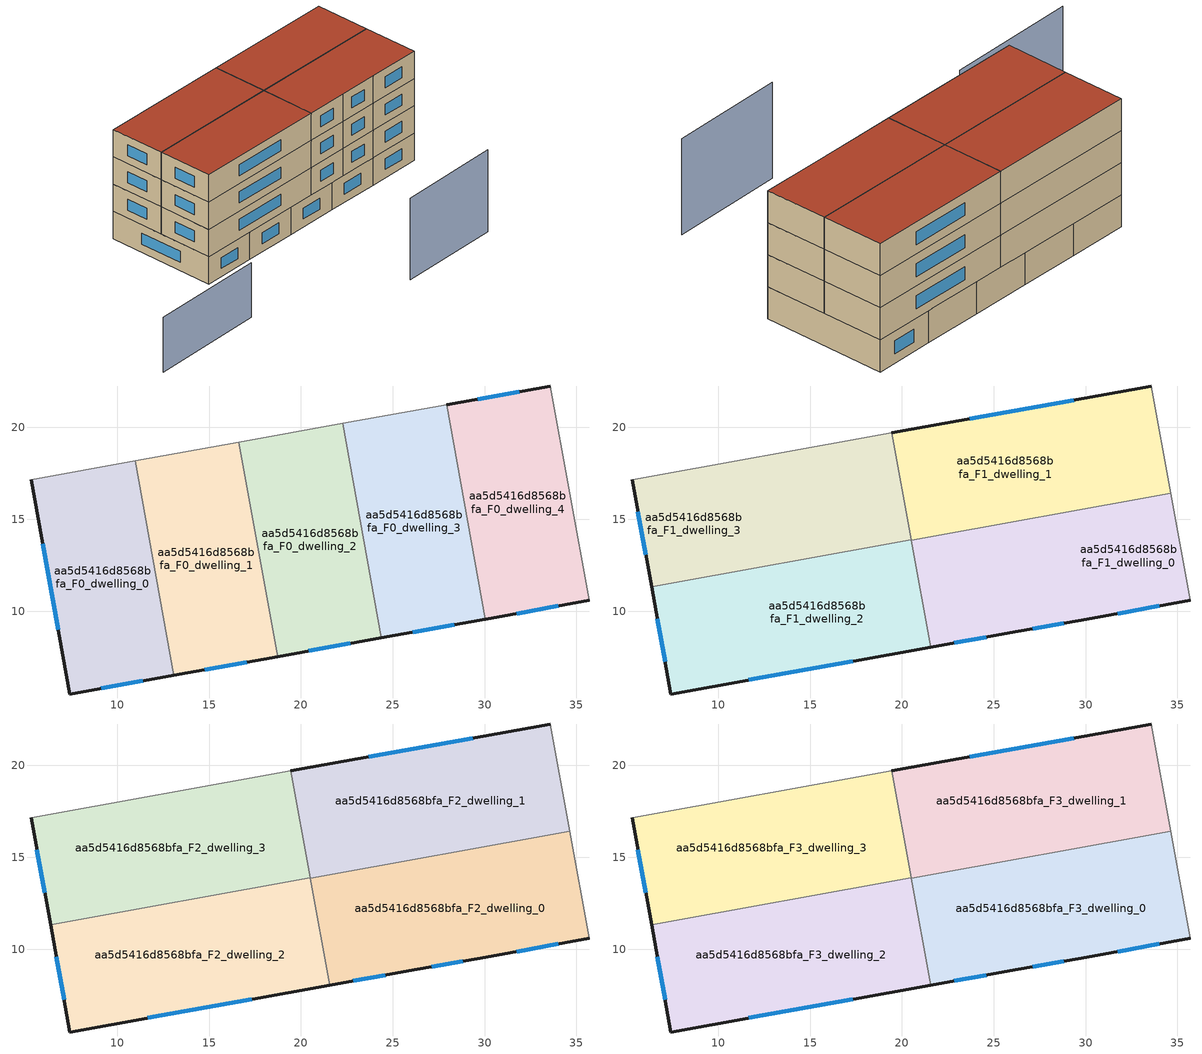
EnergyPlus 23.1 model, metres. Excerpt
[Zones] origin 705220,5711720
aa5d5416d8568bfa_F0_dwelling_0
 floor ground (EU_floor_Construction): 10.97,18.18 13.08,6.51 7.43,5.49 5.31,17.16 z0
 wall outside (EU_wall_Construction): 5.31,17.16 7.43,5.49 13.08,6.51 z0:3
 wall to aa5d5416d8568bfa_F0_dwelling_1 (EU_wall_Construction): 13.08,6.51 10.97,18.18 z0:3
 wall adiabatic (EU_wall_Construction): 10.97,18.18 5.31,17.16 z0:3
 window (EU_Window_Construction): 9.12,5.79 11.38,6.2 / 5.95,13.67 6.79,8.98 z0.9:2.1
aa5d5416d8568bfa_F0_dwelling_1
 floor ground (EU_floor_Construction): 16.63,19.2 18.73,7.53 13.08,6.51 10.97,18.18 z0
 wall outside (EU_wall_Construction): 13.08,6.51 18.73,7.53 z0:3
 wall to aa5d5416d8568bfa_F0_dwelling_2 (EU_wall_Construction): 18.73,7.53 16.63,19.2 z0:3
 wall adiabatic (EU_wall_Construction): 16.63,19.2 10.97,18.18 z0:3
 window (EU_Window_Construction): 14.77,6.81 17.04,7.22 z0.9:2.1
aa5d5416d8568bfa_F0_dwelling_2
 floor ground (EU_floor_Construction): 22.28,20.22 24.39,8.55 18.73,7.53 16.63,19.2 z0
 wall outside (EU_wall_Construction): 18.73,7.53 24.39,8.55 z0:3
 wall to aa5d5416d8568bfa_F0_dwelling_3 (EU_wall_Construction): 24.39,8.55 22.28,20.22 z0:3
 wall adiabatic (EU_wall_Construction): 22.28,20.22 16.63,19.2 z0:3
 window (EU_Window_Construction): 20.43,7.83 22.69,8.24 z0.9:2.1
aa5d5416d8568bfa_F0_dwelling_3
 floor ground (EU_floor_Construction): 27.94,21.24 30.04,9.56 24.39,8.55 22.28,20.22 z0
 wall outside (EU_wall_Construction): 24.39,8.55 30.04,9.56 z0:3
 wall adiabatic (EU_wall_Construction): 27.94,21.24 22.28,20.22 z0:3
 wall to aa5d5416d8568bfa_F0_dwelling_4 (EU_wall_Construction): 30.04,9.56 27.94,21.24 z0:3
 window (EU_Window_Construction): 26.08,8.85 28.35,9.26 z0.9:2.1
aa5d5416d8568bfa_F0_dwelling_4
 floor ground (EU_floor_Construction): 33.58,22.26 35.7,10.58 30.07,9.57 30.04,9.56 27.94,21.24 z0
 wall outside (EU_wall_Construction): 33.58,22.26 27.94,21.24 / 30.04,9.56 30.07,9.57 35.7,10.58 z0:3
 wall adiabatic (EU_wall_Construction): 35.7,10.58 33.58,22.26 z0:3
 window (EU_Window_Construction): 31.89,21.95 29.63,21.54 / 31.76,9.87 34.02,10.28 z0.9:2.1
aa5d5416d8568bfa_F1_dwelling_0
 floor to aa5d5416d8568bfa_F0_dwelling_4 (EU_floor_Construction): 34.64,16.42 35.7,10.58 30.07,9.57 30.04,9.56 28.99,15.4 z3
 floor to aa5d5416d8568bfa_F0_dwelling_3 (EU_floor_Construction): 28.99,15.4 30.04,9.56 24.39,8.55 23.34,14.38 z3
 floor to aa5d5416d8568bfa_F0_dwelling_2 (EU_floor_Construction): 23.34,14.38 24.39,8.55 21.56,8.04 20.51,13.87 z3
 wall outside (EU_wall_Construction): 21.56,8.04 25.88,8.82 30.07,9.57 35.7,10.58 z3:6
 wall to aa5d5416d8568bfa_F1_dwelling_1 (EU_wall_Construction): 34.65,16.42 20.51,13.87 z3:6
 wall adiabatic (EU_wall_Construction): 35.7,10.58 34.65,16.42 z3:6
 wall to aa5d5416d8568bfa_F1_dwelling_2 (EU_wall_Construction): 20.51,13.87 21.56,8.04 z3:6
 window (EU_Window_Construction): 31.76,9.87 34.02,10.28 / 27.13,9.04 28.81,9.34 / 22.85,8.27 24.58,8.58 z3.9:5.1
aa5d5416d8568bfa_F1_dwelling_1
 floor to aa5d5416d8568bfa_F0_dwelling_3 (EU_floor_Construction): 27.94,21.24 28.99,15.4 23.34,14.38 22.28,20.22 z3
 floor to aa5d5416d8568bfa_F0_dwelling_4 (EU_floor_Construction): 33.58,22.26 34.64,16.42 28.99,15.4 27.94,21.24 z3
 floor to aa5d5416d8568bfa_F0_dwelling_2 (EU_floor_Construction): 22.28,20.22 23.34,14.38 20.51,13.87 19.46,19.71 z3
 wall outside (EU_wall_Construction): 33.58,22.26 19.46,19.71 z3:6
 wall adiabatic (EU_wall_Construction): 34.65,16.42 33.58,22.26 z3:6
 wall to aa5d5416d8568bfa_F1_dwelling_3 (EU_wall_Construction): 19.46,19.71 20.51,13.87 z3:6
 window (EU_Window_Construction): 29.36,21.5 23.69,20.47 z3.9:5.1
aa5d5416d8568bfa_F1_dwelling_2
 floor to aa5d5416d8568bfa_F0_dwelling_1 (EU_floor_Construction): 17.68,13.37 18.73,7.53 13.08,6.51 12.02,12.35 z3
 floor to aa5d5416d8568bfa_F0_dwelling_0 (EU_floor_Construction): 12.02,12.35 13.08,6.51 7.43,5.49 6.37,11.33 z3
 floor to aa5d5416d8568bfa_F0_dwelling_2 (EU_floor_Construction): 20.51,13.88 21.56,8.04 18.73,7.53 17.68,13.37 z3
 wall outside (EU_wall_Construction): 6.37,11.33 7.43,5.49 21.56,8.04 z3:6
 wall to aa5d5416d8568bfa_F1_dwelling_3 (EU_wall_Construction): 20.51,13.88 6.37,11.33 z3:6
 window (EU_Window_Construction): 11.66,6.25 17.33,7.27 / 6.69,9.58 7.11,7.23 z3.9:5.1
aa5d5416d8568bfa_F1_dwelling_3
 floor to aa5d5416d8568bfa_F0_dwelling_0 (EU_floor_Construction): 10.97,18.18 12.02,12.35 6.37,11.33 5.31,17.16 z3
 floor to aa5d5416d8568bfa_F0_dwelling_1 (EU_floor_Construction): 16.63,19.2 17.68,13.37 12.02,12.35 10.97,18.18 z3
 floor to aa5d5416d8568bfa_F0_dwelling_2 (EU_floor_Construction): 19.46,19.71 20.51,13.88 17.68,13.37 16.63,19.2 z3
 wall outside (EU_wall_Construction): 5.31,17.16 6.37,11.33 z3:6
 wall adiabatic (EU_wall_Construction): 19.46,19.71 5.31,17.16 z3:6
 window (EU_Window_Construction): 5.63,15.41 6.05,13.07 z3.9:5.1
aa5d5416d8568bfa_F2_dwelling_0
 floor to aa5d5416d8568bfa_F1_dwelling_0 (EU_floor_Construction): 34.65,16.42 35.7,10.58 30.07,9.57 25.88,8.82 21.56,8.04 20.51,13.87 z6
 wall outside (EU_wall_Construction): 21.56,8.04 25.88,8.82 30.07,9.57 35.7,10.58 z6:9
 wall to aa5d5416d8568bfa_F2_dwelling_1 (EU_wall_Construction): 34.65,16.42 20.51,13.87 z6:9
 wall adiabatic (EU_wall_Construction): 35.7,10.58 34.65,16.42 z6:9
 wall to aa5d5416d8568bfa_F2_dwelling_2 (EU_wall_Construction): 20.51,13.87 21.56,8.04 z6:9
 window (EU_Window_Construction): 31.76,9.87 34.02,10.28 / 27.13,9.04 28.81,9.34 / 22.85,8.27 24.58,8.58 z6.9:8.1
aa5d5416d8568bfa_F2_dwelling_1
 floor to aa5d5416d8568bfa_F1_dwelling_1 (EU_floor_Construction): 33.58,22.26 34.65,16.42 20.51,13.87 19.46,19.71 z6
 wall outside (EU_wall_Construction): 33.58,22.26 19.46,19.71 z6:9
 wall adiabatic (EU_wall_Construction): 34.65,16.42 33.58,22.26 z6:9
 wall to aa5d5416d8568bfa_F2_dwelling_3 (EU_wall_Construction): 19.46,19.71 20.51,13.87 z6:9
 window (EU_Window_Construction): 29.36,21.5 23.69,20.47 z6.9:8.1
aa5d5416d8568bfa_F2_dwelling_2
 floor to aa5d5416d8568bfa_F1_dwelling_2 (EU_floor_Construction): 20.51,13.88 21.56,8.04 7.43,5.49 6.37,11.33 z6
 wall outside (EU_wall_Construction): 6.37,11.33 7.43,5.49 21.56,8.04 z6:9
 wall to aa5d5416d8568bfa_F2_dwelling_3 (EU_wall_Construction): 20.51,13.88 6.37,11.33 z6:9
 window (EU_Window_Construction): 11.66,6.25 17.33,7.27 / 6.69,9.58 7.11,7.23 z6.9:8.1
aa5d5416d8568bfa_F2_dwelling_3
 floor to aa5d5416d8568bfa_F1_dwelling_3 (EU_floor_Construction): 19.46,19.71 20.51,13.88 6.37,11.33 5.31,17.16 z6
 wall outside (EU_wall_Construction): 5.31,17.16 6.37,11.33 z6:9
 wall adiabatic (EU_wall_Construction): 19.46,19.71 5.31,17.16 z6:9
 window (EU_Window_Construction): 5.63,15.41 6.05,13.07 z6.9:8.1
aa5d5416d8568bfa_F3_dwelling_0
 floor to aa5d5416d8568bfa_F2_dwelling_0 (EU_floor_Construction): 34.65,16.42 35.7,10.58 30.07,9.57 25.88,8.82 21.56,8.04 20.51,13.87 z9
 wall outside (EU_wall_Construction): 21.56,8.04 25.88,8.82 30.07,9.57 35.7,10.58 z9:12
 wall to aa5d5416d8568bfa_F3_dwelling_1 (EU_wall_Construction): 34.65,16.42 20.51,13.87 z9:12
 wall adiabatic (EU_wall_Construction): 35.7,10.58 34.65,16.42 z9:12
 wall to aa5d5416d8568bfa_F3_dwelling_2 (EU_wall_Construction): 20.51,13.87 21.56,8.04 z9:12
 window (EU_Window_Construction): 31.76,9.87 34.02,10.28 / 27.13,9.04 28.81,9.34 / 22.85,8.27 24.58,8.58 z9.9:11.1
 roof outside (EU_roof_Construction): 35.7,10.58 34.65,16.42 20.51,13.87 21.56,8.04 25.88,8.82 30.07,9.57 z12
aa5d5416d8568bfa_F3_dwelling_1
 floor to aa5d5416d8568bfa_F2_dwelling_1 (EU_floor_Construction): 33.58,22.26 34.65,16.42 20.51,13.87 19.46,19.71 z9
 wall outside (EU_wall_Construction): 33.58,22.26 19.46,19.71 z9:12
 wall adiabatic (EU_wall_Construction): 34.65,16.42 33.58,22.26 z9:12
 wall to aa5d5416d8568bfa_F3_dwelling_3 (EU_wall_Construction): 19.46,19.71 20.51,13.87 z9:12
 window (EU_Window_Construction): 29.36,21.5 23.69,20.47 z9.9:11.1
 roof outside (EU_roof_Construction): 34.65,16.42 33.58,22.26 19.46,19.71 20.51,13.87 z12
aa5d5416d8568bfa_F3_dwelling_2
 floor to aa5d5416d8568bfa_F2_dwelling_2 (EU_floor_Construction): 20.51,13.88 21.56,8.04 7.43,5.49 6.37,11.33 z9
 wall outside (EU_wall_Construction): 6.37,11.33 7.43,5.49 21.56,8.04 z9:12
 wall to aa5d5416d8568bfa_F3_dwelling_3 (EU_wall_Construction): 20.51,13.88 6.37,11.33 z9:12
 window (EU_Window_Construction): 11.66,6.25 17.33,7.27 / 6.69,9.58 7.11,7.23 z9.9:11.1
 roof outside (EU_roof_Construction): 21.56,8.04 20.51,13.88 6.37,11.33 7.43,5.49 z12
aa5d5416d8568bfa_F3_dwelling_3
 floor to aa5d5416d8568bfa_F2_dwelling_3 (EU_floor_Construction): 19.46,19.71 20.51,13.88 6.37,11.33 5.31,17.16 z9
 wall outside (EU_wall_Construction): 5.31,17.16 6.37,11.33 z9:12
 wall adiabatic (EU_wall_Construction): 19.46,19.71 5.31,17.16 z9:12
 window (EU_Window_Construction): 5.63,15.41 6.05,13.07 z9.9:11.1
 roof outside (EU_roof_Construction): 20.51,13.88 19.46,19.71 5.31,17.16 6.37,11.33 z12
shading: -5.35,-3.91 6.97,-1.47 z0:6; 22.61,-5.52 33.43,-3.37 z0:9
[Building]
EU S2 Campaign: North Axis=0; Terrain=City; Solar Distribution=FullExterior
[Site:Location]
London: Latitude=51.5; Longitude=-0.5; Time Zone=0; Elevation=25
[SizingPeriod:WeatherFileDays]
AnnualSizingPeriod: Begin Month=1; Begin Day of Month=1; End Month=12; End Day of Month=31; Day of Week for Start Day=Monday; Use Weather File Daylight Saving Period=No; Use Weather File Rain and Snow Indicators=No
[MATERIAL]
EU_InternalMass_Material: Roughness=MediumRough; Thickness=0.1; Conductivity=1; Density=1800; Specific Heat=900; Thermal Absorptance=0.9; Solar Absorptance=0.7; Visible Absorptance=0.7
[MATERIAL:NOMASS] Roughness=MediumRough; Thermal Absorptance=0.9; Solar Absorptance=0.7; Visible Absorptance=0.7
Name | Thermal Resistance
EU_wall_NoMass | 1.04674
EU_roof_NoMass | 4.32442
EU_floor_NoMass | 2.04616
[WINDOWMATERIAL:SIMPLEGLAZINGSYSTEM]
EU_Window_SimpleGlazing: UFactor=4.25843; Solar Heat Gain Coefficient=0.85; Visible Transmittance=0.85
[CONSTRUCTION]
EU_wall_Construction: EU_wall_NoMass
EU_roof_Construction: EU_roof_NoMass
EU_floor_Construction: EU_floor_NoMass
EU_InternalMass_Construction: EU_InternalMass_Material
EU_Window_Construction: EU_Window_SimpleGlazing
[ZONE] Type=1; Multiplier=1; Ceiling Height=autocalculate; Floor Area=autocalculate; Part of Total Floor Area=Yes
Name | Volume
aa5d5416d8568bfa_F0_dwelling_0 | 204.5
aa5d5416d8568bfa_F1_dwelling_0; aa5d5416d8568bfa_F2_dwelling_0; aa5d5416d8568bfa_F3_dwelling_0 | 255.614
aa5d5416d8568bfa_F0_dwelling_1 | 204.517
aa5d5416d8568bfa_F1_dwelling_1; aa5d5416d8568bfa_F2_dwelling_1; aa5d5416d8568bfa_F3_dwelling_1 | 255.639
aa5d5416d8568bfa_F0_dwelling_2 | 204.485
aa5d5416d8568bfa_F1_dwelling_2; aa5d5416d8568bfa_F2_dwelling_2; aa5d5416d8568bfa_F3_dwelling_2 | 255.658
aa5d5416d8568bfa_F0_dwelling_3 | 204.507
aa5d5416d8568bfa_F1_dwelling_3; aa5d5416d8568bfa_F2_dwelling_3; aa5d5416d8568bfa_F3_dwelling_3 | 255.621
aa5d5416d8568bfa_F0_dwelling_4 | 204.511
[INTERNALMASS] Construction=EU_InternalMass_Construction
Name | Zone or ZoneList | Surface Area
aa5d5416d8568bfa_F0_dwelling_0_EU_InternalMass | aa5d5416d8568bfa_F0_dwelling_0 | 68.1666
aa5d5416d8568bfa_F0_dwelling_1_EU_InternalMass | aa5d5416d8568bfa_F0_dwelling_1 | 68.1724
aa5d5416d8568bfa_F0_dwelling_2_EU_InternalMass | aa5d5416d8568bfa_F0_dwelling_2 | 68.1615
aa5d5416d8568bfa_F0_dwelling_3_EU_InternalMass | aa5d5416d8568bfa_F0_dwelling_3 | 68.1634
aa5d5416d8568bfa_F0_dwelling_4_EU_InternalMass | aa5d5416d8568bfa_F0_dwelling_4 | 68.1704
aa5d5416d8568bfa_F1_dwelling_0_EU_InternalMass | aa5d5416d8568bfa_F1_dwelling_0 | 85.2049
aa5d5416d8568bfa_F1_dwelling_1_EU_InternalMass | aa5d5416d8568bfa_F1_dwelling_1 | 85.2133
aa5d5416d8568bfa_F1_dwelling_2_EU_InternalMass | aa5d5416d8568bfa_F1_dwelling_2 | 85.2195
aa5d5416d8568bfa_F1_dwelling_3_EU_InternalMass | aa5d5416d8568bfa_F1_dwelling_3 | 85.207
aa5d5416d8568bfa_F2_dwelling_0_EU_InternalMass | aa5d5416d8568bfa_F2_dwelling_0 | 85.2049
aa5d5416d8568bfa_F2_dwelling_1_EU_InternalMass | aa5d5416d8568bfa_F2_dwelling_1 | 85.2133
aa5d5416d8568bfa_F2_dwelling_2_EU_InternalMass | aa5d5416d8568bfa_F2_dwelling_2 | 85.2195
aa5d5416d8568bfa_F2_dwelling_3_EU_InternalMass | aa5d5416d8568bfa_F2_dwelling_3 | 85.207
aa5d5416d8568bfa_F3_dwelling_0_EU_InternalMass | aa5d5416d8568bfa_F3_dwelling_0 | 85.2049
aa5d5416d8568bfa_F3_dwelling_1_EU_InternalMass | aa5d5416d8568bfa_F3_dwelling_1 | 85.2133
aa5d5416d8568bfa_F3_dwelling_2_EU_InternalMass | aa5d5416d8568bfa_F3_dwelling_2 | 85.2195
aa5d5416d8568bfa_F3_dwelling_3_EU_InternalMass | aa5d5416d8568bfa_F3_dwelling_3 | 85.207
[OTHEREQUIPMENT] Fuel Type=Electricity; Design Level Calculation Method=Watts/Area; Power per Zone Floor Area=1; Fraction Latent=0; Fraction Radiant=0; Fraction Lost=0; Carbon Dioxide Generation Rate=0; EndUse Subcategory=EU_Step8_InternalGains
Name | Zone or ZoneList or Space or SpaceList | Schedule
EU_Step8_InternalGain_aa5d5416d8568bfa_F0_dwelling_0_f000 | aa5d5416d8568bfa_F0_dwelling_0 | EU_Step8_GainSchedule_aa5d5416d8568bfa_F0_dwelling_0_f000
EU_Step8_InternalGain_aa5d5416d8568bfa_F0_dwelling_1_f000 | aa5d5416d8568bfa_F0_dwelling_1 | EU_Step8_GainSchedule_aa5d5416d8568bfa_F0_dwelling_1_f000
EU_Step8_InternalGain_aa5d5416d8568bfa_F0_dwelling_2_f000 | aa5d5416d8568bfa_F0_dwelling_2 | EU_Step8_GainSchedule_aa5d5416d8568bfa_F0_dwelling_2_f000
EU_Step8_InternalGain_aa5d5416d8568bfa_F0_dwelling_3_f000 | aa5d5416d8568bfa_F0_dwelling_3 | EU_Step8_GainSchedule_aa5d5416d8568bfa_F0_dwelling_3_f000
EU_Step8_InternalGain_aa5d5416d8568bfa_F0_dwelling_4_f000 | aa5d5416d8568bfa_F0_dwelling_4 | EU_Step8_GainSchedule_aa5d5416d8568bfa_F0_dwelling_4_f000
EU_Step8_InternalGain_aa5d5416d8568bfa_F1_dwelling_0_f000 | aa5d5416d8568bfa_F1_dwelling_0 | EU_Step8_GainSchedule_aa5d5416d8568bfa_F1_dwelling_0_f000
EU_Step8_InternalGain_aa5d5416d8568bfa_F1_dwelling_1_f000 | aa5d5416d8568bfa_F1_dwelling_1 | EU_Step8_GainSchedule_aa5d5416d8568bfa_F1_dwelling_1_f000
EU_Step8_InternalGain_aa5d5416d8568bfa_F1_dwelling_2_f000 | aa5d5416d8568bfa_F1_dwelling_2 | EU_Step8_GainSchedule_aa5d5416d8568bfa_F1_dwelling_2_f000
EU_Step8_InternalGain_aa5d5416d8568bfa_F1_dwelling_3_f000 | aa5d5416d8568bfa_F1_dwelling_3 | EU_Step8_GainSchedule_aa5d5416d8568bfa_F1_dwelling_3_f000
EU_Step8_InternalGain_aa5d5416d8568bfa_F2_dwelling_0_f000 | aa5d5416d8568bfa_F2_dwelling_0 | EU_Step8_GainSchedule_aa5d5416d8568bfa_F2_dwelling_0_f000
EU_Step8_InternalGain_aa5d5416d8568bfa_F2_dwelling_1_f000 | aa5d5416d8568bfa_F2_dwelling_1 | EU_Step8_GainSchedule_aa5d5416d8568bfa_F2_dwelling_1_f000
EU_Step8_InternalGain_aa5d5416d8568bfa_F2_dwelling_2_f000 | aa5d5416d8568bfa_F2_dwelling_2 | EU_Step8_GainSchedule_aa5d5416d8568bfa_F2_dwelling_2_f000
EU_Step8_InternalGain_aa5d5416d8568bfa_F2_dwelling_3_f000 | aa5d5416d8568bfa_F2_dwelling_3 | EU_Step8_GainSchedule_aa5d5416d8568bfa_F2_dwelling_3_f000
EU_Step8_InternalGain_aa5d5416d8568bfa_F3_dwelling_0_f000 | aa5d5416d8568bfa_F3_dwelling_0 | EU_Step8_GainSchedule_aa5d5416d8568bfa_F3_dwelling_0_f000
EU_Step8_InternalGain_aa5d5416d8568bfa_F3_dwelling_1_f000 | aa5d5416d8568bfa_F3_dwelling_1 | EU_Step8_GainSchedule_aa5d5416d8568bfa_F3_dwelling_1_f000
EU_Step8_InternalGain_aa5d5416d8568bfa_F3_dwelling_2_f000 | aa5d5416d8568bfa_F3_dwelling_2 | EU_Step8_GainSchedule_aa5d5416d8568bfa_F3_dwelling_2_f000
EU_Step8_InternalGain_aa5d5416d8568bfa_F3_dwelling_3_f000 | aa5d5416d8568bfa_F3_dwelling_3 | EU_Step8_GainSchedule_aa5d5416d8568bfa_F3_dwelling_3_f000
[ZONEVENTILATION:DESIGNFLOWRATE] Schedule=EU_AlwaysOn; Design Flow Rate Calculation Method=AirChanges/Hour; Air Changes per Hour=0.488719; Ventilation Type=Natural; Fan Pressure Rise=0; Fan Total Efficiency=1; Constant Term Coefficient=1; Temperature Term Coefficient=0; Velocity Term Coefficient=0; Velocity Squared Term Coefficient=0; Minimum Indoor Temperature=-100; Maximum Indoor Temperature=100; Delta Temperature=-100; Minimum Outdoor Temperature=-100; Maximum Outdoor Temperature=100; Maximum Wind Speed=40
Name | Zone or ZoneList or Space or SpaceList
EU_ConstantAir_aa5d5416d8568bfa_F0_dwelling_0 | aa5d5416d8568bfa_F0_dwelling_0
EU_ConstantAir_aa5d5416d8568bfa_F0_dwelling_1 | aa5d5416d8568bfa_F0_dwelling_1
EU_ConstantAir_aa5d5416d8568bfa_F0_dwelling_2 | aa5d5416d8568bfa_F0_dwelling_2
EU_ConstantAir_aa5d5416d8568bfa_F0_dwelling_3 | aa5d5416d8568bfa_F0_dwelling_3
EU_ConstantAir_aa5d5416d8568bfa_F0_dwelling_4 | aa5d5416d8568bfa_F0_dwelling_4
EU_ConstantAir_aa5d5416d8568bfa_F1_dwelling_0 | aa5d5416d8568bfa_F1_dwelling_0
EU_ConstantAir_aa5d5416d8568bfa_F1_dwelling_1 | aa5d5416d8568bfa_F1_dwelling_1
EU_ConstantAir_aa5d5416d8568bfa_F1_dwelling_2 | aa5d5416d8568bfa_F1_dwelling_2
EU_ConstantAir_aa5d5416d8568bfa_F1_dwelling_3 | aa5d5416d8568bfa_F1_dwelling_3
EU_ConstantAir_aa5d5416d8568bfa_F2_dwelling_0 | aa5d5416d8568bfa_F2_dwelling_0
EU_ConstantAir_aa5d5416d8568bfa_F2_dwelling_1 | aa5d5416d8568bfa_F2_dwelling_1
EU_ConstantAir_aa5d5416d8568bfa_F2_dwelling_2 | aa5d5416d8568bfa_F2_dwelling_2
EU_ConstantAir_aa5d5416d8568bfa_F2_dwelling_3 | aa5d5416d8568bfa_F2_dwelling_3
EU_ConstantAir_aa5d5416d8568bfa_F3_dwelling_0 | aa5d5416d8568bfa_F3_dwelling_0
EU_ConstantAir_aa5d5416d8568bfa_F3_dwelling_1 | aa5d5416d8568bfa_F3_dwelling_1
EU_ConstantAir_aa5d5416d8568bfa_F3_dwelling_2 | aa5d5416d8568bfa_F3_dwelling_2
EU_ConstantAir_aa5d5416d8568bfa_F3_dwelling_3 | aa5d5416d8568bfa_F3_dwelling_3
[HVACTEMPLATE:THERMOSTAT] Constant Heating Setpoint=20; Constant Cooling Setpoint=50
EU_HeatOnly_aa5d5416d8568bfa_F0_dwelling_0; EU_HeatOnly_aa5d5416d8568bfa_F0_dwelling_1; EU_HeatOnly_aa5d5416d8568bfa_F0_dwelling_2; EU_HeatOnly_aa5d5416d8568bfa_F0_dwelling_3; EU_HeatOnly_aa5d5416d8568bfa_F0_dwelling_4; EU_HeatOnly_aa5d5416d8568bfa_F1_dwelling_0; EU_HeatOnly_aa5d5416d8568bfa_F1_dwelling_1; EU_HeatOnly_aa5d5416d8568bfa_F1_dwelling_2; EU_HeatOnly_aa5d5416d8568bfa_F1_dwelling_3; EU_HeatOnly_aa5d5416d8568bfa_F2_dwelling_0; EU_HeatOnly_aa5d5416d8568bfa_F2_dwelling_1; EU_HeatOnly_aa5d5416d8568bfa_F2_dwelling_2; EU_HeatOnly_aa5d5416d8568bfa_F2_dwelling_3; EU_HeatOnly_aa5d5416d8568bfa_F3_dwelling_0; EU_HeatOnly_aa5d5416d8568bfa_F3_dwelling_1; EU_HeatOnly_aa5d5416d8568bfa_F3_dwelling_2; EU_HeatOnly_aa5d5416d8568bfa_F3_dwelling_3
[HVACTEMPLATE:ZONE:IDEALLOADSAIRSYSTEM] System Availability Schedule=EU_AlwaysOn; Maximum Heating Supply Air Temperature=50; Minimum Cooling Supply Air Temperature=13; Maximum Heating Supply Air Humidity Ratio=0.0156; Minimum Cooling Supply Air Humidity Ratio=0.0077; Heating Limit=NoLimit; Cooling Limit=NoLimit; Heating Availability Schedule=EU_AlwaysOn; Cooling Availability Schedule=EU_CoolingOff; Dehumidification Control Type=ConstantSensibleHeatRatio; Cooling Sensible Heat Ratio=0.7; Dehumidification Setpoint=60; Humidification Control Type=None; Humidification Setpoint=30; Outdoor Air Method=None; Outdoor Air Flow Rate per Person=0.00944; Outdoor Air Flow Rate per Zone Floor Area=0; Outdoor Air Flow Rate per Zone=0; Demand Controlled Ventilation Type=None; Outdoor Air Economizer Type=NoEconomizer; Heat Recovery Type=None; Sensible Heat Recovery Effectiveness=0.7; Latent Heat Recovery Effectiveness=0.65
Name | Template Thermostat
aa5d5416d8568bfa_F0_dwelling_0 | EU_HeatOnly_aa5d5416d8568bfa_F0_dwelling_0
aa5d5416d8568bfa_F0_dwelling_1 | EU_HeatOnly_aa5d5416d8568bfa_F0_dwelling_1
aa5d5416d8568bfa_F0_dwelling_2 | EU_HeatOnly_aa5d5416d8568bfa_F0_dwelling_2
aa5d5416d8568bfa_F0_dwelling_3 | EU_HeatOnly_aa5d5416d8568bfa_F0_dwelling_3
aa5d5416d8568bfa_F0_dwelling_4 | EU_HeatOnly_aa5d5416d8568bfa_F0_dwelling_4
aa5d5416d8568bfa_F1_dwelling_0 | EU_HeatOnly_aa5d5416d8568bfa_F1_dwelling_0
aa5d5416d8568bfa_F1_dwelling_1 | EU_HeatOnly_aa5d5416d8568bfa_F1_dwelling_1
aa5d5416d8568bfa_F1_dwelling_2 | EU_HeatOnly_aa5d5416d8568bfa_F1_dwelling_2
aa5d5416d8568bfa_F1_dwelling_3 | EU_HeatOnly_aa5d5416d8568bfa_F1_dwelling_3
aa5d5416d8568bfa_F2_dwelling_0 | EU_HeatOnly_aa5d5416d8568bfa_F2_dwelling_0
aa5d5416d8568bfa_F2_dwelling_1 | EU_HeatOnly_aa5d5416d8568bfa_F2_dwelling_1
aa5d5416d8568bfa_F2_dwelling_2 | EU_HeatOnly_aa5d5416d8568bfa_F2_dwelling_2
aa5d5416d8568bfa_F2_dwelling_3 | EU_HeatOnly_aa5d5416d8568bfa_F2_dwelling_3
aa5d5416d8568bfa_F3_dwelling_0 | EU_HeatOnly_aa5d5416d8568bfa_F3_dwelling_0
aa5d5416d8568bfa_F3_dwelling_1 | EU_HeatOnly_aa5d5416d8568bfa_F3_dwelling_1
aa5d5416d8568bfa_F3_dwelling_2 | EU_HeatOnly_aa5d5416d8568bfa_F3_dwelling_2
aa5d5416d8568bfa_F3_dwelling_3 | EU_HeatOnly_aa5d5416d8568bfa_F3_dwelling_3
[SIZING:ZONE] Zone Cooling Design Supply Air Temperature Input Method=SupplyAirTemperature; Zone Cooling Design Supply Air Temperature=13; Zone Heating Design Supply Air Temperature Input Method=SupplyAirTemperature; Zone Heating Design Supply Air Temperature=50; Zone Cooling Design Supply Air Humidity Ratio=0.008; Zone Heating Design Supply Air Humidity Ratio=0.008; Cooling Design Air Flow Method=DesignDay; Cooling Design Air Flow Rate=0; Cooling Minimum Air Flow per Zone Floor Area=0.000762; Cooling Minimum Air Flow=0; Cooling Minimum Air Flow Fraction=0.2; Heating Design Air Flow Method=DesignDay; Heating Design Air Flow Rate=0; Heating Maximum Air Flow per Zone Floor Area=0.002032; Heating Maximum Air Flow=0.141576; Heating Maximum Air Flow Fraction=0.3; Account for Dedicated Outdoor Air System=No; Dedicated Outdoor Air System Control Strategy=NeutralSupplyAir; Dedicated Outdoor Air Low Setpoint Temperature for Design=autosize; Dedicated Outdoor Air High Setpoint Temperature for Design=autosize; Zone Load Sizing Method=Sensible Load Only No Latent Load; Zone Latent Cooling Design Supply Air Humidity Ratio Input Method=HumidityRatioDifference; Zone Cooling Design Supply Air Humidity Ratio Difference=0.005; Zone Latent Heating Design Supply Air Humidity Ratio Input Method=HumidityRatioDifference; Zone Humidification Design Supply Air Humidity Ratio Difference=0.005
aa5d5416d8568bfa_F0_dwelling_0; aa5d5416d8568bfa_F0_dwelling_1; aa5d5416d8568bfa_F0_dwelling_2; aa5d5416d8568bfa_F0_dwelling_3; aa5d5416d8568bfa_F0_dwelling_4; aa5d5416d8568bfa_F1_dwelling_0; aa5d5416d8568bfa_F1_dwelling_1; aa5d5416d8568bfa_F1_dwelling_2; aa5d5416d8568bfa_F1_dwelling_3; aa5d5416d8568bfa_F2_dwelling_0; aa5d5416d8568bfa_F2_dwelling_1; aa5d5416d8568bfa_F2_dwelling_2; aa5d5416d8568bfa_F2_dwelling_3; aa5d5416d8568bfa_F3_dwelling_0; aa5d5416d8568bfa_F3_dwelling_1; aa5d5416d8568bfa_F3_dwelling_2; aa5d5416d8568bfa_F3_dwelling_3
[SCHEDULE:CONSTANT]
Name | Hourly Value
EU_AlwaysOn | 1
EU_CoolingOff | 0
[SCHEDULE:FILE] Column Number=1; Rows to Skip at Top=0; Number of Hours of Data=8760; Column Separator=Comma; Interpolate to Timestep=No; Minutes per Item=60; Adjust Schedule for Daylight Savings=Yes
Name | File
EU_Step8_GainSchedule_aa5d5416d8568bfa_F0_dwelling_0_f000 | ../../schedules/aa5d5416d8568bfa/aa5d5416d8568bfa_F0_dwelling_0_f000_gain.csv
EU_Step8_GainSchedule_aa5d5416d8568bfa_F0_dwelling_1_f000 | ../../schedules/aa5d5416d8568bfa/aa5d5416d8568bfa_F0_dwelling_1_f000_gain.csv
EU_Step8_GainSchedule_aa5d5416d8568bfa_F0_dwelling_2_f000 | ../../schedules/aa5d5416d8568bfa/aa5d5416d8568bfa_F0_dwelling_2_f000_gain.csv
EU_Step8_GainSchedule_aa5d5416d8568bfa_F0_dwelling_3_f000 | ../../schedules/aa5d5416d8568bfa/aa5d5416d8568bfa_F0_dwelling_3_f000_gain.csv
EU_Step8_GainSchedule_aa5d5416d8568bfa_F0_dwelling_4_f000 | ../../schedules/aa5d5416d8568bfa/aa5d5416d8568bfa_F0_dwelling_4_f000_gain.csv
EU_Step8_GainSchedule_aa5d5416d8568bfa_F1_dwelling_0_f000 | ../../schedules/aa5d5416d8568bfa/aa5d5416d8568bfa_F1_dwelling_0_f000_gain.csv
EU_Step8_GainSchedule_aa5d5416d8568bfa_F1_dwelling_1_f000 | ../../schedules/aa5d5416d8568bfa/aa5d5416d8568bfa_F1_dwelling_1_f000_gain.csv
EU_Step8_GainSchedule_aa5d5416d8568bfa_F1_dwelling_2_f000 | ../../schedules/aa5d5416d8568bfa/aa5d5416d8568bfa_F1_dwelling_2_f000_gain.csv
EU_Step8_GainSchedule_aa5d5416d8568bfa_F1_dwelling_3_f000 | ../../schedules/aa5d5416d8568bfa/aa5d5416d8568bfa_F1_dwelling_3_f000_gain.csv
EU_Step8_GainSchedule_aa5d5416d8568bfa_F2_dwelling_0_f000 | ../../schedules/aa5d5416d8568bfa/aa5d5416d8568bfa_F2_dwelling_0_f000_gain.csv
EU_Step8_GainSchedule_aa5d5416d8568bfa_F2_dwelling_1_f000 | ../../schedules/aa5d5416d8568bfa/aa5d5416d8568bfa_F2_dwelling_1_f000_gain.csv
EU_Step8_GainSchedule_aa5d5416d8568bfa_F2_dwelling_2_f000 | ../../schedules/aa5d5416d8568bfa/aa5d5416d8568bfa_F2_dwelling_2_f000_gain.csv
EU_Step8_GainSchedule_aa5d5416d8568bfa_F2_dwelling_3_f000 | ../../schedules/aa5d5416d8568bfa/aa5d5416d8568bfa_F2_dwelling_3_f000_gain.csv
EU_Step8_GainSchedule_aa5d5416d8568bfa_F3_dwelling_0_f000 | ../../schedules/aa5d5416d8568bfa/aa5d5416d8568bfa_F3_dwelling_0_f000_gain.csv
EU_Step8_GainSchedule_aa5d5416d8568bfa_F3_dwelling_1_f000 | ../../schedules/aa5d5416d8568bfa/aa5d5416d8568bfa_F3_dwelling_1_f000_gain.csv
EU_Step8_GainSchedule_aa5d5416d8568bfa_F3_dwelling_2_f000 | ../../schedules/aa5d5416d8568bfa/aa5d5416d8568bfa_F3_dwelling_2_f000_gain.csv
EU_Step8_GainSchedule_aa5d5416d8568bfa_F3_dwelling_3_f000 | ../../schedules/aa5d5416d8568bfa/aa5d5416d8568bfa_F3_dwelling_3_f000_gain.csv
